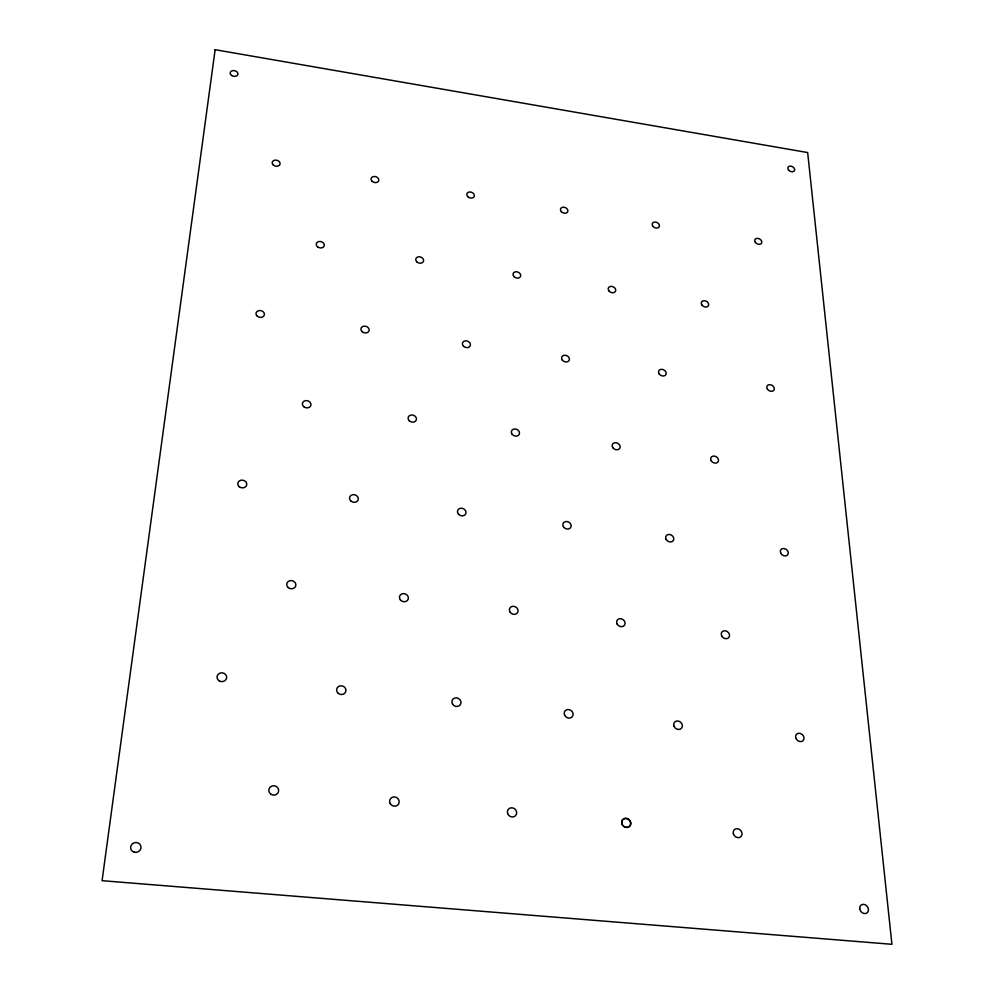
<?xml version="1.0" encoding="UTF-8"?>
<svg xmlns="http://www.w3.org/2000/svg" width="994" height="994" viewBox="0 0 994 994"><rect width="100%" height="100%" fill="white"/><g stroke="black" fill="none" stroke-linecap="round" stroke-linejoin="round"><path stroke-width="1.49" d="M215.126 49.7L102.071 880.684L891.929 944.3L807.662 152.554L215.126 49.7M788.503 169.887A3.628 2.547 27.9 0 0 794.392 170.782A3.628 2.547 27.9 0 0 790.913 166.172A3.628 2.547 27.9 0 0 788.503 169.887M859.735 908.827A4.933 4.063 53.1 0 0 866.843 913.051A4.933 4.063 53.1 0 0 865.675 905.025A4.933 4.063 53.1 0 0 859.735 908.827M231.577 75.457A3.939 2.845 12.5 0 0 237.877 74.351A3.939 2.845 12.5 0 0 232.658 70.649A3.939 2.845 12.5 0 0 231.577 75.457M134.339 852.231A5.231 4.92 -16.2 0 0 140.875 846.118A5.231 4.92 -16.2 0 0 132.214 843.968A5.231 4.92 -16.2 0 0 134.339 852.231M507.623 813.477A4.821 4.423 41 0 0 515.526 815.689A4.821 4.423 41 0 0 512.954 807.96A4.821 4.423 41 0 0 507.623 813.477M621.884 823.691A4.808 4.262 46 0 0 629.525 826.399A4.808 4.262 46 0 0 627.276 818.634A4.808 4.262 46 0 0 621.871 823.678A4.808 4.262 46 0 0 629.513 826.399A4.808 4.262 46 0 0 627.264 818.634A4.808 4.262 46 0 0 621.884 823.691M733.348 833.631A4.796 4.113 48.5 0 0 740.729 836.824A4.796 4.113 48.5 0 0 738.803 829.058A4.796 4.113 48.5 0 0 733.348 833.631M390.207 803.587A4.846 4.572 29.7 0 0 398.495 804.146A4.846 4.572 29.7 0 0 394.494 796.915A4.846 4.572 29.7 0 0 390.207 803.587M270.666 794.044A4.933 4.684 8.9 0 0 278.618 791.212A4.933 4.684 8.9 0 0 271.946 786.03A4.933 4.684 8.9 0 0 270.666 794.044M721.681 635.849A4.423 3.678 38.1 0 0 728.863 637.477A4.423 3.678 38.1 0 0 725.645 630.867A4.423 3.678 38.1 0 0 721.681 635.849M617.137 624.07A4.448 3.79 34.2 0 0 624.493 625.238A4.448 3.79 34.2 0 0 620.952 618.728A4.448 3.79 34.2 0 0 617.137 624.07M509.997 611.993A4.485 3.901 28.6 0 0 517.539 612.689A4.485 3.901 28.6 0 0 513.662 606.303A4.485 3.901 28.6 0 0 509.997 611.993M400.358 599.842A4.535 4.001 21.3 0 0 408.037 599.556A4.535 4.001 21.3 0 0 403.353 593.592A4.535 4.001 21.3 0 0 400.358 599.842M288.198 587.566A4.622 4.088 12.8 0 0 295.777 585.777A4.622 4.088 12.8 0 0 289.913 580.695A4.622 4.088 12.8 0 0 288.198 587.566M711.219 460.731A4.125 3.28 31.8 0 0 718.003 461.924A4.125 3.28 31.8 0 0 714.562 456.122A4.125 3.28 31.8 0 0 711.219 460.731M612.789 447.611A4.162 3.367 28.3 0 0 619.709 448.393A4.162 3.367 28.3 0 0 615.957 442.703A4.162 3.367 28.3 0 0 612.789 447.611M512.233 434.39A4.212 3.454 24 0 0 519.228 434.316A4.212 3.454 24 0 0 514.755 428.973A4.212 3.454 24 0 0 512.233 434.39M409.13 420.624A4.262 3.529 19.2 0 0 416.25 420.114A4.262 3.529 19.2 0 0 411.441 414.97A4.262 3.529 19.2 0 0 409.13 420.624M303.791 406.708A4.336 3.591 14 0 0 310.886 405.316A4.336 3.591 14 0 0 305.369 400.681A4.336 3.591 14 0 0 303.791 406.708M701.938 305.009A3.889 2.932 28 0 0 708.337 305.866A3.889 2.932 28 0 0 704.709 300.735A3.889 2.932 28 0 0 701.938 305.009M608.937 290.919A3.926 3.007 25.1 0 0 615.435 291.391A3.926 3.007 25.1 0 0 611.509 286.384A3.926 3.007 25.1 0 0 608.937 290.919M513.886 276.494A3.976 3.069 21.9 0 0 520.483 276.593A3.976 3.069 21.9 0 0 516.259 271.735A3.976 3.069 21.9 0 0 513.886 276.494M416.722 261.745A4.026 3.131 18.3 0 0 423.419 261.472A4.026 3.131 18.3 0 0 418.884 256.775A4.026 3.131 18.3 0 0 416.722 261.745M317.583 246.835A4.1 3.181 14.7 0 0 324.243 245.779A4.1 3.181 14.7 0 0 319.037 241.517A4.1 3.181 14.7 0 0 317.583 246.835M674.019 726.179A4.597 3.951 41.2 0 0 681.437 728.316A4.597 3.951 41.2 0 0 678.678 721.147A4.597 3.951 41.2 0 0 674.019 726.179M564.592 715.084A4.622 4.088 36.5 0 0 572.246 716.749A4.622 4.088 36.5 0 0 569.14 709.641A4.622 4.088 36.5 0 0 564.592 715.084M452.494 703.988A4.659 4.224 29 0 0 460.396 704.609A4.659 4.224 29 0 0 456.445 697.838A4.659 4.224 29 0 0 452.494 703.988M337.712 692.806A4.721 4.324 17.8 0 0 345.701 691.836A4.721 4.324 17.8 0 0 340.457 685.823A4.721 4.324 17.8 0 0 337.712 692.806M666.191 539.469A4.287 3.516 32.8 0 0 673.249 540.649A4.287 3.516 32.8 0 0 669.757 534.511A4.287 3.516 32.8 0 0 666.191 539.469M563.449 526.795A4.311 3.616 28.4 0 0 570.655 527.541A4.311 3.616 28.4 0 0 566.841 521.515A4.311 3.616 28.4 0 0 563.449 526.795M458.383 514.035A4.361 3.715 23 0 0 465.714 513.861A4.361 3.715 23 0 0 461.129 508.22A4.361 3.715 23 0 0 458.383 514.035M350.795 500.926A4.436 3.79 16.7 0 0 358.138 499.82A4.436 3.79 16.7 0 0 352.82 494.677A4.436 3.79 16.7 0 0 350.795 500.926M659.171 373.906A4.026 3.144 28.2 0 0 665.818 374.726A4.026 3.144 28.2 0 0 662.128 369.333A4.026 3.144 28.2 0 0 659.171 373.906M562.318 360.077A4.063 3.218 24.7 0 0 569.09 360.511A4.063 3.218 24.7 0 0 565.089 355.243A4.063 3.218 24.7 0 0 562.318 360.077M463.452 346.136A4.113 3.28 20.7 0 0 470.249 345.738A4.113 3.28 20.7 0 0 465.552 340.843A4.113 3.28 20.7 0 0 463.452 346.136M362.114 331.636A4.175 3.342 16.5 0 0 369.01 330.84A4.175 3.342 16.5 0 0 364.003 326.144A4.175 3.342 16.5 0 0 362.114 331.636M652.934 226.297A3.802 2.808 25.4 0 0 659.184 226.818A3.802 2.808 25.4 0 0 655.332 222.06A3.802 2.808 25.4 0 0 652.934 226.297M561.337 211.635A3.839 2.87 22.7 0 0 567.673 211.809A3.839 2.87 22.7 0 0 563.536 207.174A3.839 2.87 22.7 0 0 561.337 211.635M467.776 196.65A3.889 2.932 19.7 0 0 474.188 196.464A3.889 2.932 19.7 0 0 469.752 191.979A3.889 2.932 19.7 0 0 467.776 196.65M372.178 181.33A3.951 2.982 16.5 0 0 378.677 180.784A3.951 2.982 16.5 0 0 373.93 176.485A3.951 2.982 16.5 0 0 372.178 181.33M795.834 738.095A4.585 3.802 44.3 0 0 803.028 740.692A4.585 3.802 44.3 0 0 800.543 733.51A4.585 3.802 44.3 0 0 795.834 738.095M219.053 680.778A4.833 4.398 5.5 0 0 226.657 677.722A4.833 4.398 5.5 0 0 219.848 673.186A4.833 4.398 5.5 0 0 219.053 680.778M780.775 553.223A4.249 3.404 36.5 0 0 787.658 554.826A4.249 3.404 36.5 0 0 784.452 548.613A4.249 3.404 36.5 0 0 780.775 553.223M239.417 486.861A4.523 3.852 10.2 0 0 246.711 484.823A4.523 3.852 10.2 0 0 240.66 480.301A4.523 3.852 10.2 0 0 239.417 486.861M767.343 389.002A3.988 3.044 31.5 0 0 773.841 390.207A3.988 3.044 31.5 0 0 770.449 384.728A3.988 3.044 31.5 0 0 767.343 389.002M257.334 316.254A4.262 3.404 12.2 0 0 264.329 315.048A4.262 3.404 12.2 0 0 258.987 310.588A4.262 3.404 12.2 0 0 257.334 316.254M755.378 242.387A3.765 2.746 28.3 0 0 761.503 243.257A3.765 2.746 28.3 0 0 757.937 238.386A3.765 2.746 28.3 0 0 755.378 242.387M273.449 165.153A4.026 3.019 13.4 0 0 280.022 164.246A4.026 3.019 13.4 0 0 274.965 160.146A4.026 3.019 13.4 0 0 273.449 165.153"/></g></svg>
